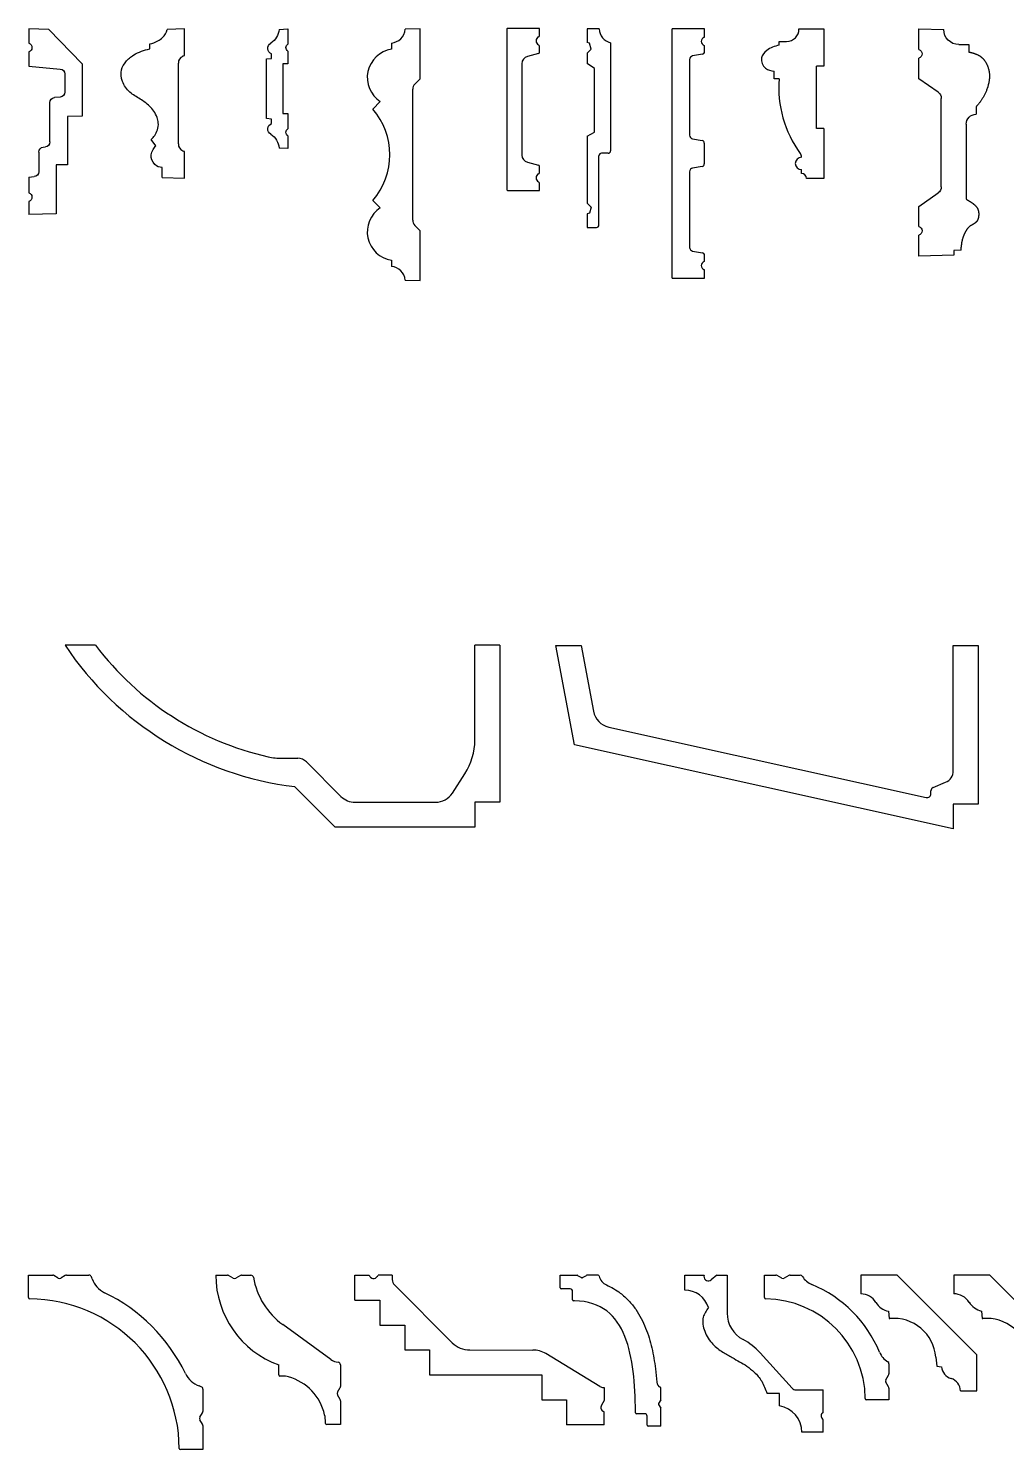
# Model space of a CAD drawing. Header units: millimetres. Extents: x 278 to 2271, y 377 to 1565.
# Drawn here: x 633 to 1025, y 412 to 982 of the extents above; entities that cross this region are included whole.
import ezdxf

# ---------------------------------------------------------------- set-up
doc = ezdxf.new("R2010")
doc.units = ezdxf.units.MM
doc.layers.add('cornice', color=7, linetype='Continuous', lineweight=20)

# ---------------------------------------------------------------- blocks, each defined once
blk = doc.blocks.new('Р7070')
at = {"layer": 'cornice', "color": 7, "linetype": 'Continuous', "lineweight": 30}
for p, q in [((198315.54, -18981.91), (198302.04, -18995.7)), ((198315.54, -18981.91), (198323.54, -18981.7)), ((198323.54, -18981.7), (198323.54, -18987.47)), ((198323.54, -18990.93), (198323.54, -18996.7)), ((198302.04, -18995.7), (198302.04, -19016.7)), ((198323.54, -18996.7), (198310.87, -18997.81)), ((198309.04, -18999.8), (198309.04, -19007.09)), ((198310.87, -19009.08), (198313.21, -19009.29)), ((198315.04, -19027.09), (198315.04, -19011.28)), ((198302.04, -19016.7), (198308.04, -19016.86)), ((198308.04, -19016.86), (198308.04, -19036.2)), ((198317.71, -19029.16), (198316.87, -19029.09)), ((198308.04, -19036.2), (198312.54, -19036.32)), ((198312.54, -19036.32), (198312.54, -19055.91)), ((198319.54, -19031.15), (198319.54, -19039.02)), ((198323.54, -19041.2), (198321.37, -19041.01)), ((198323.54, -19041.2), (198323.54, -19047.47)), ((198323.54, -19050.93), (198323.54, -19056.2)), ((198312.54, -19055.91), (198323.54, -19056.2))]:
    blk.add_line(p, q, dxfattribs=at)
for centre, radius, start, end in [((198324.04, -18989.2), 1.8, 106.1276, 253.8724), ((198311.04, -18999.8), 2, 95, 180), ((198311.04, -19007.09), 2, 180, 265), ((198313.04, -19011.28), 2, 0, 85), ((198317.04, -19027.09), 2, 180, 265), ((198317.54, -19031.15), 2, 0, 85), ((198321.54, -19039.02), 2, 180, 265), ((198324.04, -19049.2), 1.8, 106.1276, 253.8724)]:
    blk.add_arc(centre, radius, start, end, dxfattribs=at)
blk = doc.blocks.new('Р9010')
at = {"layer": 'cornice', "color": 7, "linetype": 'Continuous', "lineweight": 30}
for p, q in [((196555.33, -19130.04), (196545.33, -19130.3)), ((196555.33, -19138.31), (196555.33, -19130.04)), ((196535.33, -19136.3), (196535.33, -19139.3)), ((196539.33, -19136.3), (196535.33, -19136.3)), ((196555.33, -19150.04), (196555.33, -19141.77)), ((196547.61, -19155.45), (196555.33, -19150.04)), ((196532.33, -19161.3), (196532.33, -19164.3)), ((196546.33, -19193.43), (196546.33, -19157.9)), ((196536.33, -19168.3), (196536.33, -19198.34)), ((196555.33, -19201.29), (196547.61, -19195.88)), ((196555.33, -19209.31), (196555.33, -19201.29)), ((196555.33, -19221.29), (196555.33, -19212.77)), ((196538.33, -19218.84), (196538.33, -19217.63)), ((196538.33, -19218.84), (196541.33, -19218.92)), ((196541.33, -19218.92), (196541.33, -19220.92)), ((196541.33, -19220.92), (196555.33, -19221.29))]:
    blk.add_line(p, q, dxfattribs=at)
for centre, radius, start, end in [((196539.33, -19130.3), 6, 270, 0), ((196555.83, -19140.04), 1.8, 106.1276, 253.8724), ((196549.33, -19157.9), 3, 125, 180), ((196532.33, -19168.3), 4, 0, 90), ((196549.33, -19193.43), 3, 180, 235), ((196555.83, -19211.04), 1.8, 106.1276, 253.8724)]:
    blk.add_arc(centre, radius, start, end, dxfattribs=at)
at = {"layer": 'cornice', "color": 7, "linetype": 'Continuous', "lineweight": 30, "start_tangent": (-0.981818, -0.189826), "end_tangent": (0.681853, -0.731489)}
blk.add_spline([(196535.33, -19139.3), (196535.15, -19139.34), (196534.97, -19139.37), (196534.79, -19139.41), (196534.61, -19139.45), (196534.25, -19139.53), (196533.88, -19139.63), (196533.5, -19139.73), (196533.13, -19139.84), (196532.76, -19139.97), (196532.4, -19140.11), (196532.04, -19140.26), (196531.69, -19140.42), (196531.52, -19140.51), (196531.35, -19140.6), (196531.18, -19140.7), (196531.01, -19140.8), (196530.85, -19140.9), (196530.68, -19141.02), (196530.52, -19141.13), (196530.36, -19141.25), (196530.21, -19141.38), (196530.05, -19141.51), (196529.9, -19141.65), (196529.75, -19141.79), (196529.63, -19141.91), (196529.52, -19142.03), (196529.29, -19142.29), (196529.07, -19142.56), (196528.86, -19142.85), (196528.66, -19143.14), (196528.47, -19143.45), (196528.29, -19143.77), (196528.13, -19144.09), (196527.97, -19144.43), (196527.82, -19144.77), (196527.68, -19145.11), (196527.56, -19145.46), (196527.45, -19145.82), (196527.35, -19146.18), (196527.26, -19146.54), (196527.22, -19146.72), (196527.18, -19146.9), (196527.15, -19147.11), (196527.11, -19147.32), (196527.09, -19147.53), (196527.06, -19147.73), (196527.03, -19148.15), (196527.01, -19148.56), (196527, -19148.77), (196527, -19148.98), (196527.01, -19149.39), (196527.03, -19149.8), (196527.06, -19150.21), (196527.17, -19151.02), (196527.23, -19151.42), (196527.31, -19151.81), (196527.4, -19152.21), (196527.5, -19152.59), (196527.6, -19152.98), (196527.71, -19153.36), (196527.81, -19153.66), (196527.91, -19153.96), (196528.12, -19154.56), (196528.35, -19155.14), (196528.6, -19155.7), (196528.86, -19156.25), (196529.13, -19156.79), (196529.42, -19157.32), (196529.72, -19157.83), (196530.02, -19158.29), (196530.32, -19158.74), (196530.63, -19159.19), (196530.95, -19159.62), (196531.28, -19160.04), (196531.63, -19160.45), (196531.98, -19160.86), (196532.16, -19161.06), (196532.34, -19161.25)], degree=3, dxfattribs=at)
at = {"layer": 'cornice', "color": 7, "linetype": 'Continuous', "lineweight": 30}
blk.add_open_spline([(196536.33, -19198.34), (196536.14, -19198.49), (196536.4, -19198.3), (196536.22, -19198.42), (196536.25, -19198.4), (196536.18, -19198.46), (196536.13, -19198.49), (196536.07, -19198.53), (196536.01, -19198.56), (196535.95, -19198.6), (196535.88, -19198.64), (196535.82, -19198.68), (196535.75, -19198.73), (196535.68, -19198.77), (196535.59, -19198.83), (196535.46, -19198.9), (196535.31, -19198.99), (196535.16, -19199.09), (196535, -19199.19), (196534.83, -19199.29), (196534.66, -19199.4), (196534.49, -19199.5), (196534.32, -19199.62), (196534.15, -19199.73), (196533.95, -19199.87), (196533.76, -19200), (196533.59, -19200.13), (196533.47, -19200.23), (196533.34, -19200.33), (196533.22, -19200.43), (196533.1, -19200.53), (196532.98, -19200.64), (196532.86, -19200.75), (196532.75, -19200.86), (196532.64, -19200.97), (196532.53, -19201.08), (196532.43, -19201.2), (196532.33, -19201.31), (196532.24, -19201.43), (196532.14, -19201.57), (196532.04, -19201.72), (196531.94, -19201.88), (196531.84, -19202.05), (196531.76, -19202.22), (196531.68, -19202.4), (196531.61, -19202.58), (196531.55, -19202.76), (196531.49, -19202.94), (196531.45, -19203.12), (196531.4, -19203.31), (196531.37, -19203.5), (196531.34, -19203.69), (196531.32, -19203.89), (196531.31, -19204.08), (196531.3, -19204.28), (196531.3, -19204.47), (196531.3, -19204.65), (196531.31, -19204.82), (196531.32, -19205), (196531.34, -19205.17), (196531.36, -19205.34), (196531.39, -19205.51), (196531.42, -19205.68), (196531.45, -19205.85), (196531.49, -19206.01), (196531.54, -19206.17), (196531.59, -19206.33), (196531.64, -19206.48), (196531.7, -19206.63), (196531.77, -19206.77), (196531.82, -19206.89), (196531.87, -19206.98), (196531.92, -19207.06), (196531.98, -19207.14), (196532.05, -19207.24), (196532.12, -19207.34), (196532.19, -19207.43), (196532.27, -19207.51), (196532.35, -19207.6), (196532.44, -19207.68), (196532.52, -19207.76), (196532.61, -19207.83), (196532.73, -19207.93), (196532.89, -19208.04), (196533.08, -19208.17), (196533.28, -19208.29), (196533.48, -19208.41), (196533.68, -19208.53), (196533.88, -19208.65), (196534.09, -19208.76), (196534.29, -19208.88), (196534.49, -19209.01), (196534.69, -19209.14), (196534.88, -19209.28), (196535.08, -19209.43), (196535.26, -19209.6), (196535.44, -19209.78), (196535.62, -19209.97), (196535.79, -19210.16), (196535.95, -19210.37), (196536.1, -19210.58), (196536.25, -19210.8), (196536.4, -19211.02), (196536.53, -19211.25), (196536.67, -19211.49), (196536.79, -19211.73), (196536.92, -19211.98), (196537.04, -19212.23), (196537.15, -19212.49), (196537.27, -19212.77), (196537.39, -19213.07), (196537.51, -19213.4), (196537.63, -19213.73), (196537.73, -19214.07), (196537.83, -19214.41), (196537.93, -19214.75), (196538.01, -19215.1), (196538.09, -19215.45), (196538.15, -19215.81), (196538.21, -19216.17), (196538.26, -19216.53), (196538.29, -19216.91), (196538.32, -19217.23), (196538.33, -19217.57), (196538.33, -19217.63)], degree=3, knots=[0, 0, 0, 0, 0.029185, 0.059002, 0.120503, 0.184443, 0.250762, 0.319397, 0.39028, 0.463346, 0.538527, 0.615752, 0.694953, 0.776058, 0.858998, 1.030092, 1.207663, 1.391136, 1.57994, 1.773506, 1.971268, 2.172671, 2.377166, 2.584214, 2.793291, 3.11099, 3.27061, 3.430474, 3.590391, 3.750179, 3.909663, 4.068681, 4.227083, 4.384731, 4.541502, 4.69729, 4.852007, 5.005584, 5.157976, 5.309162, 5.50476, 5.69869, 5.891316, 6.08298, 6.274001, 6.464678, 6.655283, 6.846062, 7.037241, 7.229016, 7.42156, 7.615024, 7.809534, 8.005193, 8.202083, 8.400269, 8.573491, 8.747363, 8.921524, 9.095621, 9.269309, 9.442249, 9.614116, 9.784597, 9.953394, 10.120232, 10.284857, 10.447041, 10.606591, 10.763351, 10.917209, 10.993034, 11.068117, 11.18995, 11.310102, 11.428872, 11.546532, 11.663329, 11.779485, 11.895192, 12.010618, 12.125906, 12.241173, 12.471986, 12.703596, 12.936239, 13.169935, 13.404553, 13.639867, 13.875623, 14.11159, 14.347623, 14.583721, 14.820084, 15.070674, 15.322524, 15.576024, 15.831481, 16.089123, 16.349107, 16.611521, 16.876394, 17.143696, 17.413351, 17.685234, 17.959182, 18.234996, 18.512443, 18.791261, 19.071164, 19.420747, 19.771559, 20.123646, 20.477067, 20.831903, 21.188253, 21.546237, 21.905994, 22.267683, 22.631486, 22.997603, 23.366256, 23.737688, 24.092888, 24.092888, 24.092888, 24.092888], dxfattribs=at)
blk.add_open_spline([(196538.33, -19218.38), (196538.33, -19218.39), (196538.33, -19218.39), (196538.33, -19218.4)], degree=3, dxfattribs=at)
blk = doc.blocks.new('Р8040')
at = {"layer": 'cornice', "color": 7, "linetype": 'Continuous', "lineweight": 30}
for p, q in [((201934.71, -18690.1), (201928.71, -18690.26)), ((201934.71, -18710.1), (201934.71, -18690.1)), ((201923.21, -18695.76), (201923.21, -18698.26)), ((201932.59, -18712.22), (201934.71, -18710.1)), ((201931.71, -18766.86), (201931.71, -18714.34)), ((201918.71, -18719.26), (201915.71, -18722.26)), ((201915.71, -18758.95), (201918.71, -18761.95)), ((201934.71, -18771.1), (201932.59, -18768.98)), ((201934.71, -18791.1), (201934.71, -18771.1)), ((201923.21, -18782.95), (201923.21, -18785.45)), ((201928.71, -18790.95), (201934.71, -18791.1))]:
    blk.add_line(p, q, dxfattribs=at)
for centre, radius, start, end in [((201922.73, -18689.78), 6, 274.5937, 355.3842), ((201924.99, -18709.62), 11.5, 98.8748, 236.9357), ((201934.71, -18714.34), 3, 135, 180), ((201894.56, -18740.6), 28, 319.0668, 40.9332), ((201924.99, -18771.58), 11.5, 123.0643, 261.1252), ((201934.71, -18766.86), 3, 180, 225), ((201922.73, -18791.43), 6, 4.6158, 85.4063)]:
    blk.add_arc(centre, radius, start, end, dxfattribs=at)
blk = doc.blocks.new('Р9900')
at = {"layer": 'cornice', "lineweight": 30}
for p, q in [((201777.8, -18711.63), (201777.8, -18717.13)), ((201782.7, -18711.63), (201777.8, -18711.63)), ((201778.8, -18717.37), (201777.8, -18717.13)), ((201787.22, -18717.15), (201787.22, -18760.52)), ((201777.8, -18721.33), (201779.42, -18719.7)), ((201777.8, -18721.33), (201777.8, -18725.52)), ((201779.42, -18719.7), (201778.8, -18717.37)), ((201780.77, -18727.46), (201777.8, -18725.52)), ((201780.77, -18753.02), (201780.77, -18727.46)), ((201777.8, -18754.65), (201780.77, -18753.02)), ((201777.8, -18754.65), (201777.8, -18781.6)), ((201782.58, -18790.3), (201782.58, -18762.52)), ((201786.22, -18761.52), (201783.58, -18761.52)), ((201777.8, -18781.6), (201779.42, -18783.22)), ((201778.8, -18785.55), (201777.8, -18785.8)), ((201779.42, -18783.22), (201778.8, -18785.55)), ((201777.8, -18785.8), (201777.8, -18791.3)), ((201777.8, -18791.3), (201781.58, -18791.3))]:
    blk.add_line(p, q, dxfattribs=at)
for centre, radius, start, end in [((201788.67, -18711.36), 5.98, 182.6014, 255.9857), ((201783.58, -18762.52), 1, 90, 180), ((201786.22, -18760.52), 1, 270, 0), ((201781.58, -18790.3), 1, 270, 0)]:
    blk.add_arc(centre, radius, start, end, dxfattribs=at)
blk = doc.blocks.new('Р8020')
at = {"layer": 'cornice', "linetype": 'Continuous', "lineweight": 30}
for p, q in [((245087.85, -20999.76), (245080.85, -20999.98)), ((245087.85, -21010.4), (245087.85, -20999.76)), ((245073.85, -21007.79), (245073.85, -21005.79)), ((245087.61, -21010.52), (245087.08, -21010.77)), ((245085.35, -21045.94), (245085.35, -21013.49)), ((245076.35, -21046.64), (245074.38, -21044.14)), ((245087.61, -21048.91), (245087.08, -21048.66)), ((245087.85, -21059.67), (245087.85, -21049.03)), ((245078.85, -21059.39), (245078.85, -21055.39)), ((245078.85, -21059.39), (245087.85, -21059.67))]:
    blk.add_line(p, q, dxfattribs=at)
for centre, start, end in [((245086.35, -21007.81), 295, 300), ((245088.35, -21013.49), 115, 180), ((245088.35, -21045.94), 180, 245), ((245086.35, -21051.63), 60, 65)]:
    blk.add_arc(centre, 3, start, end, dxfattribs=at)
for points, start_tangent, end_tangent in [([(245073.85, -21005.79), (245077.17, -21004.61), (245078.97, -21003.27), (245080.85, -20999.98)], (0.985222, 0.171279), (0.207489, 0.978237)), ([(245074.38, -21044.14), (245075.88, -21042.57), (245076.97, -21040.24), (245077.31, -21037.48), (245076.8, -21035.26), (245075.48, -21032.77), (245073.75, -21030.76), (245070.06, -21027.94), (245065.87, -21025.13), (245062.91, -21020.84), (245062.55, -21016.15), (245064.23, -21012.99), (245067.46, -21010.23), (245070.57, -21008.75), (245073.85, -21007.79)], (0.803902, 0.594761), (0.974162, 0.225852)), ([(245078.85, -21055.39), (245075.96, -21054.16), (245074.41, -21050.27), (245075.21, -21048.21), (245076.35, -21046.64)], (-0.999691, -0.024854), (0.653913, 0.75657))]:
    blk.add_spline(points, degree=3, dxfattribs=dict(at, start_tangent=start_tangent, end_tangent=end_tangent))
blk = doc.blocks.new('РХ113')
at = {"layer": 'cornice', "color": 7, "linetype": 'Continuous', "lineweight": 30}
for p, q in [((244852.44, -20903.63), (244852.44, -20902.13)), ((244852.44, -20902.13), (244855.44, -20902.13)), ((244860.44, -20897.13), (244870.44, -20897.13)), ((244870.44, -20897.13), (244870.44, -20912.13)), ((244867.44, -20937.13), (244867.44, -20912.13)), ((244870.44, -20912.13), (244867.44, -20912.13)), ((244850.44, -20917.13), (244850.44, -20914.13)), ((244852.44, -20917.13), (244850.44, -20917.13)), ((244870.44, -20937.13), (244867.44, -20937.13)), ((244870.44, -20937.13), (244870.44, -20957.13)), ((244861.43, -20955.13), (244861.43, -20953.63)), ((244870.44, -20957.13), (244863.43, -20957.13))]:
    blk.add_line(p, q, dxfattribs=at)
for centre, radius, start, end in [((244855.44, -20897.13), 5, 270, 0), ((244897.31, -20920.62), 45, 175.5486, 216.0898), ((244858.88, -20948.63), 2.55, 0, 36.0898), ((244861.43, -20951.13), 2.5, 90, 270), ((244861.43, -20957.13), 2, 0, 90)]:
    blk.add_arc(centre, radius, start, end, dxfattribs=at)
blk.add_spline([(244852.44, -20903.63), (244847.48, -20905.78), (244845.44, -20908.8), (244847.02, -20912.92), (244850.44, -20914.13)], degree=3, dxfattribs=at)
blk = doc.blocks.new('DX157-2300')
at = {"layer": 'cornice', "color": 7, "linetype": 'Continuous', "lineweight": 30}
for p, q in [((244586.81, -21058.54), (244586.81, -21123.14)), ((244599.81, -21058.34), (244587.01, -21058.34)), ((244599.81, -21061.27), (244599.81, -21058.34)), ((244599.81, -21067.95), (244599.81, -21065.41)), ((244592.81, -21072.52), (244592.81, -21109.16)), ((244599.44, -21068.44), (244595.04, -21069.62)), ((244595.04, -21112.06), (244599.44, -21113.24)), ((244599.81, -21116.27), (244599.81, -21113.72)), ((244587.01, -21123.34), (244599.81, -21123.34)), ((244599.81, -21123.34), (244599.81, -21120.41))]:
    blk.add_line(p, q, dxfattribs=at)
for centre, radius, start, end in [((244587.01, -21058.54), 0.2, 90, 180), ((244600.31, -21063.34), 1.8, 115.7715, 244.2285), ((244599.31, -21061.27), 0.5, 295.7715, 0), ((244599.31, -21065.41), 0.5, 0, 64.2285), ((244595.81, -21072.52), 3, 105, 180), ((244599.31, -21067.95), 0.5, 285, 0), ((244595.81, -21109.16), 3, 180, 255), ((244599.31, -21113.72), 0.5, 0, 75), ((244600.31, -21118.34), 1.8, 115.7715, 244.2285), ((244599.31, -21116.27), 0.5, 295.7715, 0), ((244587.01, -21123.14), 0.2, 180, 270), ((244599.31, -21120.41), 0.5, 0, 64.2285)]:
    blk.add_arc(centre, radius, start, end, dxfattribs=at)
blk = doc.blocks.new('DX163-2300')
at = {"layer": 'cornice', "color": 7, "linetype": 'Continuous', "lineweight": 30}
for p, q in [((244957.14, -21029.7), (244957.14, -20929.7)), ((244970.14, -20929.7), (244957.14, -20929.7)), ((244970.14, -20932.83), (244970.14, -20929.7)), ((244964.14, -20942.02), (244964.14, -20972.38)), ((244969.31, -20939.85), (244965.38, -20940.54)), ((244970.14, -20938.86), (244970.14, -20936.57)), ((244965.38, -20973.86), (244969.21, -20974.54)), ((244970.04, -20975.52), (244970.04, -20983.88)), ((244964.14, -20987.02), (244964.14, -21017.38)), ((244969.21, -20984.86), (244965.38, -20985.54)), ((244965.38, -21018.86), (244969.31, -21019.55)), ((244970.14, -21022.83), (244970.14, -21020.54)), ((244970.14, -21029.7), (244970.14, -21026.57)), ((244957.14, -21029.7), (244970.14, -21029.7))]:
    blk.add_line(p, q, dxfattribs=at)
for centre, radius, start, end in [((244970.64, -20934.7), 1.8, 110.4873, 249.5127), ((244969.94, -20932.83), 0.2, 290.4873, 0), ((244969.94, -20936.57), 0.2, 0, 69.5127), ((244965.64, -20942.02), 1.5, 100, 180), ((244969.14, -20938.86), 1, 280, 0), ((244965.64, -20972.38), 1.5, 180, 260), ((244969.04, -20975.52), 1, 0, 80), ((244965.64, -20987.02), 1.5, 100, 180), ((244969.04, -20983.88), 1, 280, 0), ((244965.64, -21017.38), 1.5, 180, 260), ((244969.14, -21020.54), 1, 0, 80), ((244970.64, -21024.7), 1.8, 110.4873, 249.5127), ((244969.94, -21022.83), 0.2, 290.4873, 0), ((244969.94, -21026.57), 0.2, 0, 69.5127)]:
    blk.add_arc(centre, radius, start, end, dxfattribs=at)
blk = doc.blocks.new('С200')
at = {"layer": 'cornice', "lineweight": 30}
for p, q in [((244437.87, -20166.25), (244437.87, -20160.25)), ((244437.87, -20160.25), (244445.6, -20160.25)), ((244445.6, -20160.25), (244445.57, -20160.65)), ((244450.77, -20160.25), (244448.53, -20162.13)), ((244450.77, -20160.25), (244454.87, -20160.25)), ((244454.87, -20160.25), (244454.87, -20175.49)), ((244468.1, -20191.42), (244480.92, -20205.59)), ((244482.4, -20206.25), (244493.37, -20206.25)), ((244493.37, -20215.14), (244493.37, -20206.25)), ((244475.87, -20207.75), (244470.87, -20207.75)), ((244475.87, -20212.75), (244475.87, -20207.75)), ((244493.37, -20215.14), (244492.99, -20215.6)), ((244493.37, -20223.25), (244484.87, -20223.25)), ((244493.37, -20223.25), (244493.37, -20218.25))]:
    blk.add_line(p, q, dxfattribs=at)
for centre, radius, start, end in [((244437.97, -20176.07), 9.82, 16.6683, 90.563), ((244447.37, -20160.75), 1.8, 176.59, 310), ((244466.87, -20175.49), 12, 180, 242.1038), ((244449.56, -20208.19), 25, 42.1376, 62.1038), ((244482.4, -20204.25), 2, 222.1376, 270), ((244474.25, -20223.25), 10.62, 0, 81.2026), ((244494.37, -20216.75), 1.8, 140, 236.251)]:
    blk.add_arc(centre, radius, start, end, dxfattribs=at)
blk.add_spline([(244447.37, -20173.25), (244445.28, -20177.13), (244445.89, -20182.77), (244449.19, -20187.97), (244453.17, -20191.14), (244456.92, -20193.35), (244462.77, -20196.77), (244465.76, -20199.19), (244468.73, -20202.82), (244470.87, -20207.75)], degree=3, dxfattribs=at)
blk = doc.blocks.new('С215')
at = {"layer": 'cornice', "color": 7, "linetype": 'Continuous', "lineweight": 30}
for p, q in [((244658.55, -20166.55), (244658.55, -20174.05)), ((244673.05, -20166.55), (244658.55, -20166.55)), ((244705.02, -20198.51), (244673.05, -20166.55)), ((244669.66, -20180.98), (244669.92, -20183.96)), ((244669.92, -20183.96), (244670.22, -20183.94)), ((244688.63, -20199.39), (244688.96, -20203.11)), ((244705.02, -20213.01), (244705.02, -20198.51)), ((244688.96, -20203.11), (244690.95, -20203.28)), ((244698.52, -20213.01), (244705.02, -20213.01))]:
    blk.add_line(p, q, dxfattribs=at)
for centre, radius, start, end in [((244658.76, -20180.97), 6.92, 30.633, 91.7439), ((244672.23, -20172.18), 9.16, 214.9992, 253.71), ((244671.7, -20200.87), 17, 5, 95), ((244696.22, -20203.19), 5.27, 181.0244, 251.5382), ((244693.03, -20213.48), 5.51, 4.9026, 73.9508)]:
    blk.add_arc(centre, radius, start, end, dxfattribs=at)
blk = doc.blocks.new('C215')
at = {"layer": 'cornice', "color": 7, "linetype": 'Continuous', "lineweight": 30}
for p, q in [((244887.94, -20160.68), (244887.94, -20168.18)), ((244902.44, -20160.68), (244887.94, -20160.68)), ((244934.4, -20192.64), (244902.44, -20160.68)), ((244899.05, -20175.11), (244899.31, -20178.1)), ((244899.31, -20178.1), (244899.61, -20178.08)), ((244918.02, -20193.53), (244918.35, -20197.24)), ((244934.4, -20207.14), (244934.4, -20192.64)), ((244918.35, -20197.24), (244920.34, -20197.42)), ((244927.9, -20207.14), (244934.4, -20207.14))]:
    blk.add_line(p, q, dxfattribs=at)
for centre, radius, start, end in [((244887.99, -20175.06), 6.88, 29.768, 90.423), ((244900.29, -20167.83), 7.39, 211.0728, 260.2983), ((244901.09, -20195.01), 17, 5, 95), ((244925.68, -20196.99), 5.36, 184.6289, 253.8785), ((244922.52, -20207.25), 5.38, 1.1472, 71.9061)]:
    blk.add_arc(centre, radius, start, end, dxfattribs=at)
blk = doc.blocks.new('С400')
at = {"layer": 'cornice', "color": 7, "linetype": 'Continuous', "lineweight": 30}
for p, q in [((245076.68, -20077.56), (245076.69, -20067.56)), ((245076.69, -20067.56), (245082.46, -20067.56)), ((245085.71, -20068.02), (245086, -20067.56)), ((245091.69, -20067.57), (245086, -20067.56)), ((245091.69, -20067.57), (245091.68, -20069.33)), ((245092.56, -20071.45), (245115.74, -20094.65)), ((245076.68, -20077.56), (245086.68, -20077.57)), ((245086.68, -20077.57), (245086.67, -20087.57)), ((245086.67, -20087.57), (245096.67, -20087.57)), ((245096.67, -20087.57), (245096.67, -20097.57)), ((245096.67, -20097.57), (245106.67, -20097.58)), ((245106.67, -20097.58), (245106.66, -20107.58)), ((245122.81, -20097.59), (245148.12, -20097.6)), ((245174.94, -20112.19), (245153.3, -20099.05)), ((245106.66, -20107.58), (245151.66, -20107.61)), ((245151.66, -20107.61), (245151.65, -20117.61)), ((245176.49, -20112.62), (245176.66, -20112.62)), ((245176.66, -20112.62), (245176.65, -20117.89)), ((245151.65, -20117.61), (245161.65, -20117.61)), ((245161.65, -20117.61), (245161.65, -20127.61)), ((245176.65, -20117.89), (245175.59, -20119.72)), ((245176.65, -20127.62), (245176.65, -20122.35)), ((245176.65, -20127.62), (245161.65, -20127.61))]:
    blk.add_line(p, q, dxfattribs=at)
for centre, radius, start, end in [((245084.19, -20067.06), 1.8, 196.0914, 327.9638), ((245094.68, -20069.33), 3, 179.9638, 224.9638), ((245122.81, -20087.59), 10, 224.9638, 269.9638), ((245148.11, -20107.6), 10, 58.7516, 89.9638), ((245176.5, -20109.62), 3, 238.7516, 269.9638), ((245177.15, -20120.62), 1.8, 149.9638, 253.8361)]:
    blk.add_arc(centre, radius, start, end, dxfattribs=at)
blk = doc.blocks.new('CB502')
at = {"layer": 'cornice', "color": 7, "linetype": 'Continuous', "lineweight": 30}
for p, q in [((245276.64, -20061.73), (245281.28, -20061.73)), ((245283.64, -20062.94), (245281.78, -20061.87)), ((245286.51, -20061.87), (245284.64, -20062.94)), ((245287.01, -20061.73), (245290.75, -20061.73)), ((245322.82, -20095.59), (245303.49, -20081.54)), ((245301.89, -20101.73), (245301.89, -20097.73)), ((245326.64, -20097.7), (245326.64, -20106.37)), ((245303.46, -20102.23), (245302.39, -20102.23)), ((245325.43, -20108.73), (245326.51, -20106.87)), ((245326.51, -20111.6), (245325.43, -20109.73)), ((245326.64, -20112.1), (245326.64, -20121.73)), ((245320.64, -20121.23), (245320.64, -20120.73)), ((245326.64, -20121.73), (245321.14, -20121.73))]:
    blk.add_line(p, q, dxfattribs=at)
for centre, radius, start, end in [((245314.93, -20061.73), 38.29, 180, 250.0908), ((245281.28, -20062.73), 1, 60, 90), ((245284.14, -20062.08), 1, 240, 300), ((245287.01, -20062.73), 1, 90, 120), ((245290.75, -20062.73), 1, 9.5394, 90), ((245320.83, -20057.68), 29.5, 189.5394, 234), ((245326.34, -20090.73), 6, 234, 264.2648), ((245325.64, -20097.7), 1, 0, 84.2648), ((245302.39, -20101.73), 0.5, 180, 270), ((245303.48, -20110.8), 8.57, 74.18, 90.0985), ((245300.18, -20122.43), 20.66, 13.057, 74.18), ((245326.3, -20109.23), 1, 150, 210), ((245325.64, -20106.37), 1, 330, 0), ((245325.64, -20112.1), 1, 0, 30), ((245307.51, -20120.73), 13.13, 0, 13.057), ((245321.14, -20121.23), 0.5, 180, 270)]:
    blk.add_arc(centre, radius, start, end, dxfattribs=at)
blk = doc.blocks.new('CB521')
at = {"layer": 'cornice', "color": 7, "linetype": 'Continuous', "lineweight": 30}
for p, q in [((245386.29, -20072.21), (245386.29, -20063.21)), ((245386.29, -20063.21), (245390.92, -20063.21)), ((245393.29, -20064.42), (245391.42, -20063.34)), ((245396.15, -20063.34), (245394.29, -20064.42)), ((245396.65, -20063.21), (245400.71, -20063.21)), ((245435.08, -20105.21), (245436.15, -20103.34)), ((245436.29, -20098.78), (245436.29, -20102.84)), ((245436.15, -20108.07), (245435.08, -20106.21)), ((245436.29, -20108.57), (245436.29, -20113.21)), ((245436.29, -20113.21), (245427.28, -20113.21))]:
    blk.add_line(p, q, dxfattribs=at)
for centre, radius, start, end in [((245390.92, -20064.21), 1, 60, 90), ((245396.65, -20064.21), 1, 90, 120), ((245400.71, -20064.21), 1, 30.7388, 90), ((245393.79, -20063.55), 1, 240, 300), ((245408.45, -20059.61), 8, 210.7388, 247.5383), ((245386.29, -20113.21), 50, 22.4607, 67.5393), ((245386.79, -20072.21), 0.5, 180, 269.3013), ((245386.29, -20113.21), 40.5, 0.6987, 89.3013), ((245439.89, -20091.05), 8, 202.4617, 239.2612), ((245435.29, -20098.78), 1, 0, 59.2612), ((245435.29, -20102.84), 1, 330, 0), ((245435.94, -20105.71), 1, 150, 210), ((245435.29, -20108.57), 1, 0, 30), ((245427.28, -20112.71), 0.5, 180.6987, 270)]:
    blk.add_arc(centre, radius, start, end, dxfattribs=at)
blk = doc.blocks.new('CB522')
at = {"layer": 'cornice', "color": 7, "linetype": 'Continuous', "lineweight": 30}
for p, q in [((245441.04, -20070.73), (245441.04, -20061.73)), ((245441.04, -20061.73), (245450.77, -20061.73)), ((245453.03, -20062.92), (245451.28, -20061.87)), ((245455.81, -20061.87), (245454.06, -20062.92)), ((245456.32, -20061.73), (245465.34, -20061.73)), ((245466.57, -20063.18), (245466.28, -20062.39)), ((245510.39, -20106.49), (245509.6, -20106.21)), ((245511.04, -20107.43), (245511.04, -20116.45)), ((245509.85, -20118.72), (245510.9, -20116.97)), ((245510.9, -20121.49), (245509.85, -20119.75)), ((245511.04, -20122.01), (245511.04, -20131.73)), ((245511.04, -20131.73), (245502.04, -20131.73))]:
    blk.add_line(p, q, dxfattribs=at)
for centre, radius, start, end in [((245450.77, -20062.73), 1, 59.0362, 90), ((245453.54, -20062.07), 1, 239.0362, 300.9638), ((245456.32, -20062.73), 1, 90, 120.9638), ((245465.34, -20062.73), 1, 20, 90), ((245475.97, -20059.76), 10, 200, 244.1169), ((245441.04, -20131.73), 70, 25.8831, 64.1169), ((245441.54, -20070.73), 0.5, 180, 269.5304), ((245441.04, -20131.73), 60.5, 0.4696, 89.5304), ((245513.02, -20096.81), 10, 205.8831, 250), ((245510.04, -20107.43), 1, 0, 70), ((245510.71, -20119.23), 1, 149.0362, 210.9638), ((245510.04, -20116.45), 1, 329.0362, 0), ((245510.04, -20122.01), 1, 0, 30.9638), ((245502.04, -20131.23), 0.5, 180.4696, 270)]:
    blk.add_arc(centre, radius, start, end, dxfattribs=at)
blk = doc.blocks.new('CB523')
at = {"layer": 'cornice', "color": 7, "linetype": 'Continuous', "lineweight": 30}
for p, q in [((245545.72, -20070.26), (245545.72, -20065.16)), ((245545.72, -20065.16), (245552.49, -20065.16)), ((245552.69, -20065.22), (245554.32, -20066.15)), ((245554.72, -20066.15), (245556.34, -20065.22)), ((245561.02, -20065.16), (245556.54, -20065.16)), ((245549.72, -20070.66), (245546.12, -20070.66)), ((245550.72, -20075.06), (245550.72, -20071.66)), ((245551.41, -20075.47), (245551.11, -20075.46)), ((245586.12, -20115.01), (245586.12, -20110.52)), ((245575.92, -20120.36), (245575.92, -20119.97)), ((245586.07, -20115.21), (245585.23, -20116.66)), ((245585.23, -20117.06), (245586.07, -20118.52)), ((245586.12, -20125.76), (245586.12, -20118.72)), ((245579.62, -20120.76), (245576.32, -20120.76)), ((245580.62, -20125.36), (245580.62, -20121.76)), ((245586.12, -20125.76), (245581.02, -20125.76))]:
    blk.add_line(p, q, dxfattribs=at)
for centre, radius, start, end in [((245552.49, -20065.56), 0.4, 60, 90), ((245554.52, -20065.81), 0.4, 240, 300), ((245556.54, -20065.56), 0.4, 90, 120), ((245561.02, -20065.56), 0.4, 10.9869, 90), ((245566.25, -20064.55), 4.93, 190.9869, 246.2547), ((245546.12, -20070.26), 0.4, 180, 270), ((245549.72, -20071.66), 1, 0, 90), ((245551.12, -20075.06), 0.4, 180, 269.153), ((245586.92, -20107.95), 2.44, 184.3627, 245.0308), ((245585.72, -20110.52), 0.4, 0, 65.0308), ((245576.32, -20120.36), 0.4, 180.1452, 270), ((245585.57, -20116.86), 0.4, 150, 210), ((245585.72, -20115.01), 0.4, 330, 0), ((245585.72, -20118.72), 0.4, 0, 30), ((245579.62, -20121.76), 1, 0, 90), ((245581.02, -20125.36), 0.4, 180, 270)]:
    blk.add_arc(centre, radius, start, end, dxfattribs=at)
for points, knots in [([(245564.27, -20069.06), (245566.29, -20069.95), (245569.55, -20071.88), (245573.35, -20075.35), (245577.04, -20079.97), (245580.27, -20086.3), (245582.66, -20094.31), (245583.89, -20101.64), (245584.35, -20106.32), (245584.49, -20108.14)], [0, 0, 0, 0, 0.127878, 0.2222, 0.316521, 0.505164, 0.693807, 0.882449, 1, 1, 1, 1]), ([(245575.92, -20119.97), (245575.91, -20114.31), (245575.38, -20103.33), (245572.3, -20089.09), (245565.47, -20078.58), (245557, -20075.55), (245551.41, -20075.47)], [0, 0, 0, 0, 0.246394, 0.499993, 0.753592, 1, 1, 1, 1])]:
    blk.add_open_spline(points, degree=3, knots=knots, dxfattribs=at)
blk = doc.blocks.new('С351')
at = {"layer": 'cornice', "color": 7, "linetype": 'Continuous', "lineweight": 30}
for p, q in [((242858.23, -20889.21), (242845.96, -20889.21)), ((243020.39, -20889.21), (243010.39, -20889.21)), ((243010.39, -20927.21), (243010.39, -20889.21)), ((243020.39, -20889.21), (243020.39, -20952.21)), ((242933.01, -20934.57), (242939.31, -20934.57)), ((242942.84, -20936.04), (242956.67, -20949.87)), ((243001.38, -20948.55), (243006.4, -20940.76)), ((242954.39, -20962.21), (242938.13, -20945.95)), ((242962.33, -20952.21), (242994.66, -20952.21)), ((243020.39, -20952.21), (243010.39, -20952.21)), ((243010.39, -20952.21), (243010.39, -20962.21)), ((243010.39, -20962.21), (242954.39, -20962.21))]:
    blk.add_line(p, q, dxfattribs=at)
for centre, radius, start, end in [((242954.01, -20816.92), 130, 213.7847, 262.9827), ((242954.01, -20816.92), 120, 217.043, 257.2286), ((242985.39, -20927.21), 25, 327.1838, 0), ((242933.01, -20909.57), 25, 257.2286, 270), ((242939.31, -20939.57), 5, 45, 90), ((242962.33, -20944.21), 8, 225, 270), ((242994.66, -20944.21), 8, 270, 327.1838)]:
    blk.add_arc(centre, radius, start, end, dxfattribs=at)
blk = doc.blocks.new('С352')
at = {"layer": 'cornice', "color": 7, "linetype": 'Continuous', "lineweight": 30}
for p, q in [((243098.12, -20967.59), (243090.7, -20927.59)), ((243090.7, -20927.59), (243100.87, -20927.59)), ((243100.87, -20927.59), (243105.78, -20954.05)), ((243250.12, -20927.59), (243260.12, -20927.59)), ((243250.12, -20977.95), (243250.12, -20927.59)), ((243260.12, -20927.59), (243260.12, -20991.28)), ((243111.91, -20960.4), (243239.29, -20988.64)), ((243250.12, -21001.28), (243098.12, -20967.59)), ((243241.12, -20987.18), (243241.12, -20986.04)), ((243242.04, -20984.66), (243247.05, -20982.57)), ((243260.12, -20991.28), (243250.12, -20991.28)), ((243250.12, -20991.28), (243250.12, -21001.28))]:
    blk.add_line(p, q, dxfattribs=at)
for centre, radius, start, end in [((243113.64, -20952.59), 8, 190.5, 257.5), ((243245.12, -20977.95), 5, 292.6847, 0), ((243239.62, -20987.18), 1.5, 257.5, 0), ((243242.62, -20986.04), 1.5, 112.6847, 180)]:
    blk.add_arc(centre, radius, start, end, dxfattribs=at)
blk = doc.blocks.new('РХ144')
at = {"layer": 'cornice', "color": 7, "linetype": 'Continuous', "lineweight": 30}
for p, q in [((201713.2, -18574.74), (201709.7, -18574.93)), ((201713.2, -18579.81), (201713.2, -18574.74)), ((201706.7, -18584.74), (201706.7, -18586.57)), ((201713.2, -18588.74), (201713.2, -18582.68)), ((201706.7, -18586.57), (201704.7, -18586.74)), ((201704.7, -18586.74), (201704.7, -18610.74)), ((201711.2, -18608.74), (201711.2, -18588.74)), ((201711.2, -18588.74), (201713.2, -18588.74)), ((201713.2, -18608.74), (201711.2, -18608.74)), ((201713.2, -18613.81), (201713.2, -18608.74)), ((201704.7, -18610.74), (201706.7, -18610.92)), ((201706.7, -18610.92), (201706.7, -18612.74)), ((201713.2, -18622.74), (201713.2, -18616.68)), ((201709.7, -18622.56), (201713.2, -18622.74))]:
    blk.add_line(p, q, dxfattribs=at)
at = {"layer": 'cornice', "lineweight": 30}
for centre, radius, start, end in [((201702.37, -18574.31), 7.36, 303.1035, 355.184), ((201707.48, -18582.54), 2.34, 117.8228, 250.5925), ((201707.48, -18614.95), 2.34, 109.4075, 242.1772), ((201702.37, -18623.18), 7.36, 4.816, 56.8965)]:
    blk.add_arc(centre, radius, start, end, dxfattribs=at)
at = {"layer": 'cornice', "color": 7, "linetype": 'Continuous', "lineweight": 30}
for centre in [(201714.2, -18581.24), (201714.2, -18615.24)]:
    blk.add_arc(centre, 1.75, 124.8499, 235.1501, dxfattribs=at)

msp = doc.modelspace()

# ---------------------------------------------------------------- block references
at = {"color": 0, "xscale": -1}
for name, p in [('Р7070', (198956.22, 19963.62)), ('Р9010', (197545.12, 20111.95))]:
    msp.add_blockref(name, p, dxfattribs=at)
at = {"color": 0}
for name, p in [('Р8020', (-244392.64, 21981.68)), ('Р8040', (-201144.98, 19672.02)), ('DX157-2300', (-243762.27, 22040.45)), ('Р9900', (-200921.12, 19693.54)), ('DX163-2300', (-244066.33, 21911.61)), ('РХ113', (-243918.73, 21879.05)), ('С351', (-242198.72, 21623.69)), ('С352', (-242246.5, 21662.06)), ('CB522', (-244808.48, 20543.37)), ('CB502', (-244568.9, 20543.37)), ('С400', (-244313.15, 20549.2)), ('CB523', (-244699.83, 20546.8)), ('С200', (-243541.99, 20641.89)), ('CB521', (-244458.47, 20544.84)), ('C215', (-243921.4, 20642.32)), ('С215', (-243654.78, 20648.18))]:
    msp.add_blockref(name, p, dxfattribs=at)
at = {"color": 0, "xscale": -1, "rotation": 180}
msp.add_blockref('РХ144', (-200976.56, -17640.83), dxfattribs=at)

doc.saveas('drawing.dxf')
